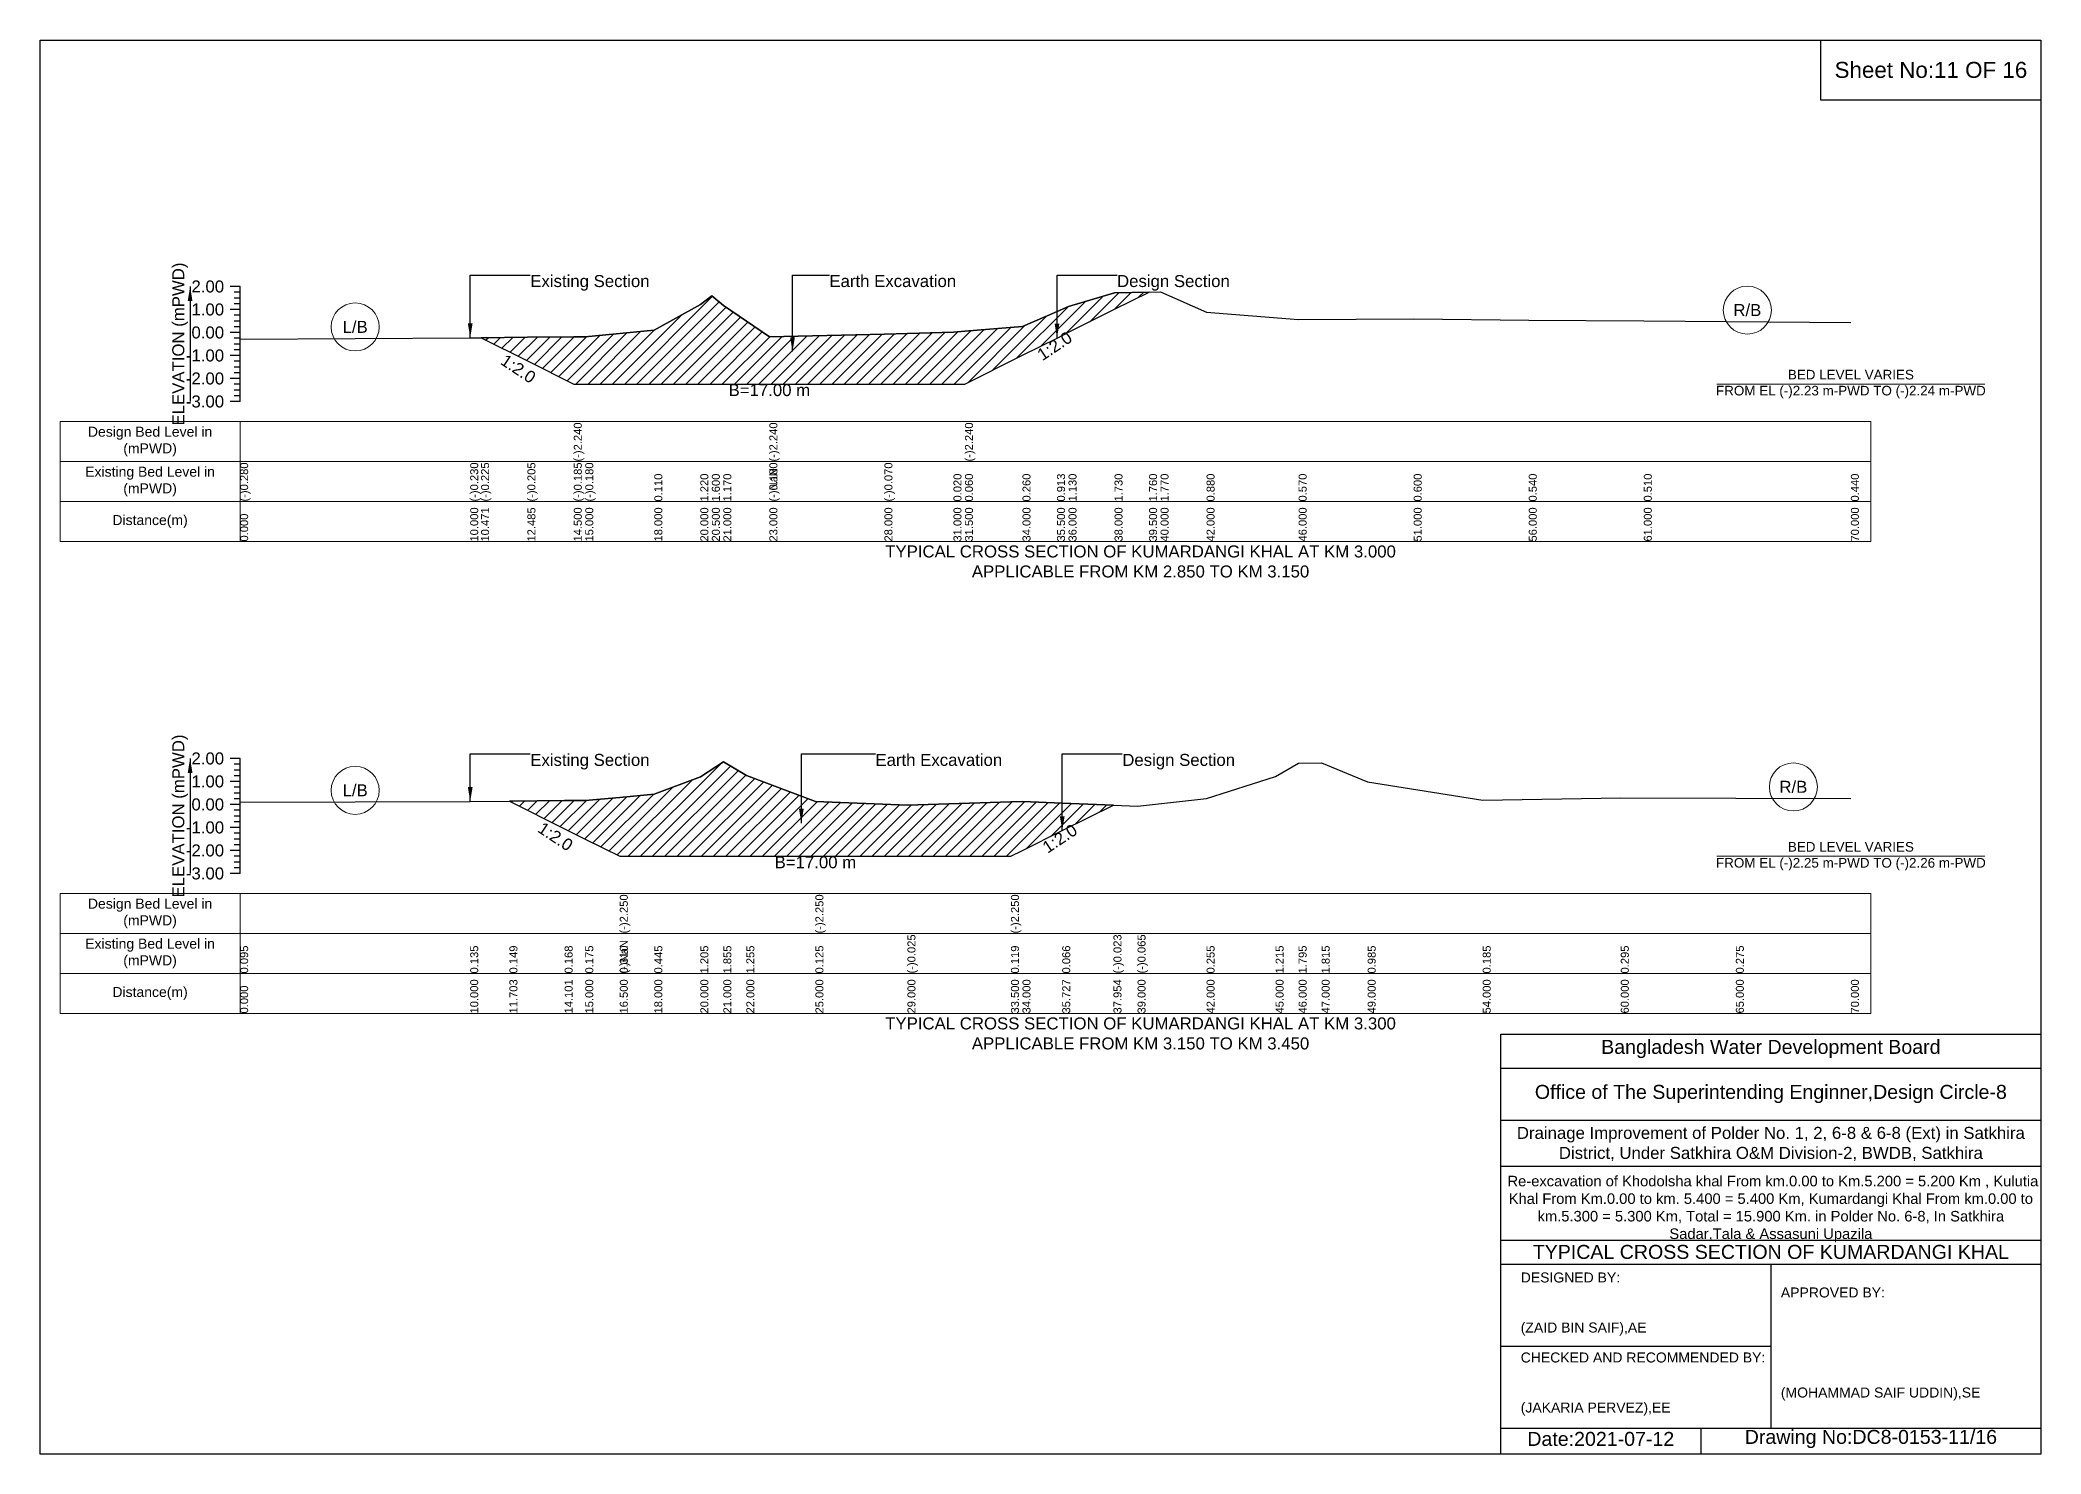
# Model space of a CAD drawing. Header units: inches. Extents: x 91000 to 568000, y -5656 to 0.
# Drawn here: x 510000 to 518000, y -5656 to 0 of the extents above; entities that cross this region are included whole.
import ezdxf

# ---------------------------------------------------------------- set-up
doc = ezdxf.new("R2010")
doc.units = ezdxf.units.IN
doc.header["$LTSCALE"] = 7
doc.header["$MEASUREMENT"] = 0
for name, color, linetype, lineweight in [('Cross section Data Border', 7, 'Continuous', 9), ('Cross Section Labels', 7, 'Continuous', 9), ('Existing_Bed_Level for Xsection', 7, 'Continuous', 25)]:
    doc.layers.add(name, color=color, linetype=linetype, lineweight=lineweight)
doc.styles.get("Standard").update_dxf_attribs({"font": 'arial.ttf'})
doc.dimstyles.get("Standard").update_dxf_attribs({"dimtxt": 0.18, "dimasz": 0.18, "dimexe": 0.18, "dimexo": 0.0625, "dimgap": 0.09, "dimtad": 0, "dimtih": 1, "dimtoh": 1, "dimdec": 4, "dimzin": 0, "dimdsep": 46, "dimtxsty": 'Standard', "dimcen": 0.09, "dimadec": 0, "dimazin": 0, "dimtfac": 1, "dimtdec": 4, "dimtofl": 0, "dimtmove": 0, "dimatfit": 3, "dimfxl": 1, "dimtolj": 1, "dimtzin": 0, "dimarcsym": 0})

msp = doc.modelspace()

# ---------------------------------------------------------------- hatches: boundary and pattern name
at = {"layer": 'Existing_Bed_Level for Xsection'}
h = msp.add_hatch(dxfattribs=at)
h.set_pattern_fill('ANSI31', color=256, scale=276, style=0)
h.paths.add_polyline_path([(511763.3, -1191), (511948.6, -1283.6), (512134, -1376.3), (512180, -1376.3), (512456, -1376.3), (512640, -1376.3), (512686, -1376.3), (512732, -1376.3), (512916, -1376.3), (513376, -1376.3), (513652, -1376.3), (513698, -1376.3), (513928, -1261.3), (514066, -1192.3), (514112, -1169.3), (514296, -1077.3), (514434, -1008.3), (514296, -1011.1), (514112, -1066.3), (514066, -1086.3), (513928, -1146.3), (513698, -1164.7), (513652, -1168.4), (513376, -1176.7), (512916, -1186.8), (512732, -1062.6), (512686, -1023), (512640, -1058), (512456, -1160.1), (512180, -1186.8), (512134, -1187.3), (511948.6, -1189.1)])
h = msp.add_hatch(dxfattribs=at)
h.set_pattern_fill('ANSI31', color=256, scale=276, style=0)
h.paths.add_polyline_path([(511876.7, -3044.3), (512097.3, -3154.7), (512180, -3196), (512318, -3265), (512456, -3265), (512640, -3265), (512732, -3265), (512824, -3265), (513100, -3265), (513468, -3265), (513882, -3265), (513928, -3242), (514086.9, -3162.6), (514291.7, -3060.1), (514086.9, -3052), (513928, -3045.6), (513882, -3047.1), (513468, -3060.3), (513100, -3046.5), (512824, -2942.6), (512732, -2887.4), (512640, -2947.2), (512456, -3017.1), (512318, -3029.5), (512180, -3041.9), (512097.3, -3042.6)])

# ---------------------------------------------------------------- linework, layer by layer
for points in [[(510000, 0), (518000, 0), (518000, -5656), (510000, -5656)], [(517120, 0), (518000, 0), (518000, -240), (517120, -240)]]:
    msp.add_lwpolyline(points, close=True)
for points in [[(515840, -5656), (515840, -3976), (518000, -3976)], [(515840, -4112), (518000, -4112)], [(515840, -4320), (518000, -4320)], [(515840, -4504), (518000, -4504)], [(515840, -4800), (518000, -4800)], [(515840, -4896), (518000, -4896)], [(516920, -4896), (516920, -5552)], [(515840, -5224), (516920, -5224)], [(515840, -5552), (518000, -5552)], [(516640, -5552), (516640, -5656)]]:
    msp.add_lwpolyline(points)
at = {"layer": 'Cross section Data Border'}
for points in [[(510080, -1526.2), (517320, -1526.2), (517320, -2006.2), (510080, -2006.2)], [(510080, -3414), (517320, -3414), (517320, -3894), (510080, -3894)]]:
    msp.add_lwpolyline(points, close=True, dxfattribs=at)
for points in [[(510800, -1526.2), (510800, -2006.2)], [(510080, -1686.2), (517320, -1686.2)], [(510080, -1846.2), (517320, -1846.2)], [(510800, -3414), (510800, -3894)], [(510080, -3574), (517320, -3574)], [(510080, -3734), (517320, -3734)]]:
    msp.add_lwpolyline(points, dxfattribs=at)
at = {"layer": 'Cross Section Labels'}
for points in [[(516704.2, -1376.3), (517775.8, -1376.3)], [(516704.2, -3265), (517775.8, -3265)]]:
    msp.add_lwpolyline(points, dxfattribs=at)
for centre in [(516826, -1080.5), (511260, -1147.7), (511260, -3001.4), (517010, -2987.6)]:
    msp.add_circle(centre, 96, dxfattribs=at)
at = {"layer": 'Existing_Bed_Level for Xsection'}
for points in [[(510800, -986.2), (510760, -986.2)], [(510800, -1009.2), (510776, -1009.2)], [(510800, -1032.2), (510776, -1032.2)], [(510800, -1446.2), (510800, -1354.2), (510800, -1262.2), (510800, -1170.2), (510800, -1078.2), (510800, -986.2)], [(510800, -1196), (511720, -1191.4), (511763.3, -1191), (511948.6, -1189.1), (512134, -1187.3), (512134, -1187.3), (512180, -1186.8), (512456, -1160.1), (512640, -1058), (512686, -1023), (512732, -1062.6), (512916, -1186.8), (512916, -1186.8), (513376, -1176.7), (513652, -1168.4), (513698, -1164.7), (513698, -1164.7), (513928, -1146.3), (514066, -1086.3), (514112, -1066.3), (514296, -1011.1), (514434, -1008.3), (514480, -1007.4), (514664, -1089.3), (515032, -1117.8), (515492, -1115), (515952, -1120.6), (516412, -1123.3), (517240, -1129.8)], [(510800, -1078.2), (510760, -1078.2)], [(510800, -1055.2), (510776, -1055.2)], [(510800, -1101.2), (510776, -1101.2)], [(510800, -1170.2), (510760, -1170.2)], [(510800, -1124.2), (510776, -1124.2)], [(510800, -1147.2), (510776, -1147.2)], [(510800, -1193.2), (510776, -1193.2)], [(510800, -1262.2), (510760, -1262.2)], [(510800, -1216.2), (510776, -1216.2)], [(510800, -1239.2), (510776, -1239.2)], [(510800, -1354.2), (510760, -1354.2)], [(510800, -1285.2), (510776, -1285.2)], [(510800, -1308.2), (510776, -1308.2)], [(510800, -1331.2), (510776, -1331.2)], [(510800, -1377.2), (510776, -1377.2)], [(510800, -1400.2), (510776, -1400.2)], [(510800, -1423.2), (510776, -1423.2)], [(510800, -1446.2), (510760, -1446.2)], [(510800, -2874), (510760, -2874)], [(510800, -3334), (510800, -3242), (510800, -3150), (510800, -3058), (510800, -2966), (510800, -2874)], [(510800, -2897), (510776, -2897)], [(510800, -2920), (510776, -2920)], [(510800, -2943), (510776, -2943)], [(510800, -3049.3), (511720, -3045.6), (511876.7, -3044.3), (512097.3, -3042.6), (512180, -3041.9), (512318, -3029.5), (512318, -3029.5), (512456, -3017.1), (512640, -2947.2), (512732, -2887.4), (512824, -2942.6), (513100, -3046.5), (513100, -3046.5), (513468, -3060.3), (513882, -3047.1), (513882, -3047.1), (513928, -3045.6), (514086.9, -3052), (514291.7, -3060.1), (514388, -3064), (514664, -3034.6), (514940, -2946.2), (515032, -2892.9), (515124, -2891), (515308, -2967.4), (515768, -3041), (516320, -3030.9), (516780, -3032.7), (517240, -3034.6)], [(510800, -2966), (510760, -2966)], [(510800, -2989), (510776, -2989)], [(510800, -3012), (510776, -3012)], [(510800, -3035), (510776, -3035)], [(510800, -3058), (510760, -3058)], [(510800, -3081), (510776, -3081)], [(510800, -3104), (510776, -3104)], [(510800, -3150), (510760, -3150)], [(510800, -3127), (510776, -3127)], [(510800, -3173), (510776, -3173)], [(510800, -3196), (510776, -3196)], [(510800, -3242), (510760, -3242)], [(510800, -3219), (510776, -3219)], [(510800, -3265), (510776, -3265)], [(510800, -3334), (510760, -3334)], [(510800, -3288), (510776, -3288)], [(510800, -3311), (510776, -3311)]]:
    msp.add_lwpolyline(points, dxfattribs=at)
for points in [[(511763.3, -1191), (511948.6, -1283.6), (512134, -1376.3), (512134, -1376.3), (512180, -1376.3), (512456, -1376.3), (512640, -1376.3), (512686, -1376.3), (512732, -1376.3), (512916, -1376.3), (512916, -1376.3), (513376, -1376.3), (513652, -1376.3), (513698, -1376.3), (513698, -1376.3), (513928, -1261.3), (514066, -1192.3), (514112, -1169.3), (514296, -1077.3), (514434, -1008.3), (514434, -1008.3), (514434, -1008.3), (514296, -1011.1), (514112, -1066.3), (514066, -1086.3), (513928, -1146.3), (513698, -1164.7), (513698, -1164.7), (513652, -1168.4), (513376, -1176.7), (512916, -1186.8), (512916, -1186.8), (512732, -1062.6), (512686, -1023), (512640, -1058), (512456, -1160.1), (512180, -1186.8), (512134, -1187.3), (512134, -1187.3), (511948.6, -1189.1)], [(511876.7, -3044.3), (511876.7, -3044.3), (512097.3, -3154.7), (512180, -3196), (512318, -3265), (512318, -3265), (512456, -3265), (512640, -3265), (512732, -3265), (512824, -3265), (513100, -3265), (513100, -3265), (513468, -3265), (513882, -3265), (513882, -3265), (513928, -3242), (514086.9, -3162.6), (514291.7, -3060.1), (514086.9, -3052), (513928, -3045.6), (513882, -3047.1), (513882, -3047.1), (513468, -3060.3), (513100, -3046.5), (513100, -3046.5), (512824, -2942.6), (512732, -2887.4), (512640, -2947.2), (512456, -3017.1), (512318, -3029.5), (512318, -3029.5), (512180, -3041.9), (512097.3, -3042.6), (511876.7, -3044.3)]]:
    msp.add_lwpolyline(points, close=True, dxfattribs=at)

# ---------------------------------------------------------------- texts
at = {"attachment_point": 5}
for s, insert, char_height in [('Sheet No:11 OF 16', (517560, -120), 64), ('Bangladesh Water Development Board', (516920, -4036), 56), ('Office of The Superintending Enginner,Design Circle-8', (516920, -4216), 56)]:
    msp.add_mtext(s, dxfattribs=dict(at, insert=insert, char_height=char_height))
for s, insert, char_height, width, attachment_point in [('Drainage Improvement of Polder No. 1, 2, 6-8 & 6-8 (Ext) in Satkhira District, Under Satkhira O&M Division-2, BWDB, Satkhira', (516920, -4416), 48, 2240, 5), (' Re-excavation of Khodolsha khal From km.0.00 to Km.5.200 = 5.200 Km , Kulutia Khal From Km.0.00 to km. 5.400 = 5.400 Km, Kumardangi Khal From km.0.00 to km.5.300 = 5.300 Km, Total = 15.900 Km. in Polder No. 6-8, In Satkhira Sadar,Tala & Assasuni Upazila', (516920, -4676), 42.1524, 2160, 5), ('TYPICAL CROSS SECTION OF KUMARDANGI KHAL', (516920, -4848), 56, 2240, 5), ('DESIGNED BY:^J^J^J(ZAID BIN SAIF),AE', (515920, -5056), 40, 1120, 4), ('APPROVED BY:^J^J^J^J^J^J(MOHAMMAD SAIF UDDIN),SE', (516960, -5216), 40, 1120, 4), ('CHECKED AND RECOMMENDED BY:^J^J^J(JAKARIA PERVEZ),EE', (515920, -5376), 40, 1120, 4), ('Date:2021-07-12', (516240, -5596), 56, 1120, 5), ('Drawing No:DC8-0153-11/16', (517320, -5596), 56, 1760, 5)]:
    msp.add_mtext(s, dxfattribs=dict(insert=insert, char_height=char_height, width=width, attachment_point=attachment_point))
at = {"layer": 'Cross section Data Border', "char_height": 40, "width": 640, "attachment_point": 5}
for s, insert in [('Design Bed Level in (mPWD)', (510440, -1606.2)), ('Existing Bed Level in (mPWD)', (510440, -1766.2)), ('Distance(m)', (510440, -1926.2)), ('Design Bed Level in (mPWD)', (510440, -3494)), ('Existing Bed Level in (mPWD)', (510440, -3654)), ('Distance(m)', (510440, -3814))]:
    msp.add_mtext(s, dxfattribs=dict(at, insert=insert))
at = {"layer": 'Cross Section Labels'}
for s, insert, char_height, attachment_point in [('Existing Section', (511960, -940.2), 48, 1), ('Earth Excavation', (513156, -940.2), 48, 1), ('Design Section', (514306, -940.2), 48, 1), ('R/B', (516826, -1080.5), 48, 5), ('L/B', (511260, -1147.7), 48, 5), ('BED LEVEL VARIES ^JFROM EL (-)2.23 m-PWD TO (-)2.24 m-PWD', (517240, -1376.3), 38.4, 5), ('B=17.00 m', (512916, -1376.3), 48, 2), ('TYPICAL CROSS SECTION OF KUMARDANGI KHAL AT KM 3.000^JAPPLICABLE FROM KM 2.850 TO KM 3.150', (514400, -2086.2), 48, 5), ('Existing Section', (511960, -2855.6), 48, 1), ('Earth Excavation', (513340, -2855.6), 48, 1), ('Design Section', (514326.9, -2855.6), 48, 1), ('L/B', (511260, -3001.4), 48, 5), ('R/B', (517010, -2987.6), 48, 5), ('B=17.00 m', (513100, -3265), 48, 2), ('BED LEVEL VARIES ^JFROM EL (-)2.25 m-PWD TO (-)2.26 m-PWD', (517240, -3265), 38.4, 5), ('TYPICAL CROSS SECTION OF KUMARDANGI KHAL AT KM 3.300^JAPPLICABLE FROM KM 3.150 TO KM 3.450', (514400, -3974), 48, 5)]:
    msp.add_mtext(s, dxfattribs=dict(at, insert=insert, char_height=char_height, attachment_point=attachment_point))
at = {"layer": 'Cross Section Labels', "char_height": 48, "attachment_point": 2}
for insert, rotation in [((514043, -1203.8), 33.69007), ((511925.6, -1295.1), 326.30993), ((512074.3, -3166.2), 326.30993), ((514063.9, -3174.1), 33.69007)]:
    msp.add_mtext('1:2.0', dxfattribs=dict(at, insert=insert, rotation=rotation))
at = {"layer": 'Existing_Bed_Level for Xsection', "rotation": 90}
for s, insert, char_height, attachment_point in [('ELEVATION (mPWD)', (510560, -1216.2), 48, 5), ('(-)2.240', (512134, -1686.2), 32, 1), ('(-)2.240', (512916, -1686.2), 32, 1), ('(-)2.240', (513698, -1686.2), 32, 1), ('(-)0.280', (510800, -1846.2), 32, 1), ('(-)0.230', (511720, -1846.2), 32, 1), ('(-)0.225', (511763.3, -1846.2), 32, 1), ('(-)0.205', (511948.6, -1846.2), 32, 1), ('(-)0.185', (512134, -1846.2), 32, 1), ('(-)0.185', (512134, -1846.2), 32, 1), ('(-)0.185', (512134, -1846.2), 32, 1), ('(-)0.180', (512180, -1846.2), 32, 1), ('(-)0.180', (512180, -1846.2), 32, 1), ('0.110', (512456, -1846.2), 32, 1), ('1.220', (512640, -1846.2), 32, 1), ('1.600', (512686, -1846.2), 32, 1), ('1.170', (512732, -1846.2), 32, 1), ('(-)0.180', (512916, -1846.2), 32, 1), ('(-)NaN', (512916, -1846.2), 32, 1), ('(-)0.070', (513376, -1846.2), 32, 1), ('0.020', (513652, -1846.2), 32, 1), ('0.060', (513698, -1846.2), 32, 1), ('0.060', (513698, -1846.2), 32, 1), ('0.060', (513698, -1846.2), 32, 1), ('0.260', (513928, -1846.2), 32, 1), ('0.913', (514066, -1846.2), 32, 1), ('1.130', (514112, -1846.2), 32, 1), ('1.730', (514296, -1846.2), 32, 1), ('1.760', (514434, -1846.2), 32, 1), ('1.770', (514480, -1846.2), 32, 1), ('0.880', (514664, -1846.2), 32, 1), ('0.570', (515032, -1846.2), 32, 1), ('0.600', (515492, -1846.2), 32, 1), ('0.540', (515952, -1846.2), 32, 1), ('0.510', (516412, -1846.2), 32, 1), ('0.440', (517240, -1846.2), 32, 1), ('0.000', (510800, -2006.2), 32, 1), ('10.000', (511720, -2006.2), 32, 1), ('10.471', (511763.3, -2006.2), 32, 1), ('12.485', (511948.6, -2006.2), 32, 1), ('14.500', (512134, -2006.2), 32, 1), ('14.500', (512134, -2006.2), 32, 1), ('14.500', (512134, -2006.2), 32, 1), ('15.000', (512180, -2006.2), 32, 1), ('18.000', (512456, -2006.2), 32, 1), ('20.000', (512640, -2006.2), 32, 1), ('20.500', (512686, -2006.2), 32, 1), ('21.000', (512732, -2006.2), 32, 1), ('23.000', (512916, -2006.2), 32, 1), ('23.000', (512916, -2006.2), 32, 1), ('23.000', (512916, -2006.2), 32, 1), ('28.000', (513376, -2006.2), 32, 1), ('31.000', (513652, -2006.2), 32, 1), ('31.500', (513698, -2006.2), 32, 1), ('31.500', (513698, -2006.2), 32, 1), ('31.500', (513698, -2006.2), 32, 1), ('34.000', (513928, -2006.2), 32, 1), ('35.500', (514066, -2006.2), 32, 1), ('36.000', (514112, -2006.2), 32, 1), ('38.000', (514296, -2006.2), 32, 1), ('39.500', (514434, -2006.2), 32, 1), ('40.000', (514480, -2006.2), 32, 1), ('42.000', (514664, -2006.2), 32, 1), ('46.000', (515032, -2006.2), 32, 1), ('51.000', (515492, -2006.2), 32, 1), ('56.000', (515952, -2006.2), 32, 1), ('61.000', (516412, -2006.2), 32, 1), ('70.000', (517240, -2006.2), 32, 1), ('ELEVATION (mPWD)', (510560, -3104), 48, 5), ('(-)2.250', (512318, -3574), 32, 1), ('(-)2.250', (513100, -3574), 32, 1), ('(-)2.250', (513882, -3574), 32, 1), ('(-)0.025', (513468, -3734), 32, 1), ('(-)0.023', (514291.7, -3734), 32, 1), ('(-)0.065', (514388, -3734), 32, 1), ('0.095', (510800, -3734), 32, 1), ('0.135', (511720, -3734), 32, 1), ('0.135', (511720, -3734), 32, 1), ('0.149', (511876.7, -3734), 32, 1), ('0.168', (512097.3, -3734), 32, 1), ('0.175', (512180, -3734), 32, 1), ('(-)NaN', (512318, -3734), 32, 1), ('(-)NaN', (512318, -3734), 32, 1), ('(-)NaN', (512318, -3734), 32, 1), ('0.310', (512318, -3734), 32, 1), ('0.310', (512318, -3734), 32, 1), ('0.445', (512456, -3734), 32, 1), ('1.205', (512640, -3734), 32, 1), ('1.855', (512732, -3734), 32, 1), ('1.255', (512824, -3734), 32, 1), ('0.125', (513100, -3734), 32, 1), ('0.125', (513100, -3734), 32, 1), ('0.119', (513882, -3734), 32, 1), ('0.119', (513882, -3734), 32, 1), ('0.066', (514086.9, -3734), 32, 1), ('0.255', (514664, -3734), 32, 1), ('0.255', (514664, -3734), 32, 1), ('1.215', (514940, -3734), 32, 1), ('1.795', (515032, -3734), 32, 1), ('1.815', (515124, -3734), 32, 1), ('0.985', (515308, -3734), 32, 1), ('0.185', (515768, -3734), 32, 1), ('0.295', (516320, -3734), 32, 1), ('0.275', (516780, -3734), 32, 1), ('10.000', (511720, -3894), 32, 1), ('11.703', (511876.7, -3894), 32, 1), ('14.101', (512097.3, -3894), 32, 1), ('15.000', (512180, -3894), 32, 1), ('16.500', (512318, -3894), 32, 1), ('16.500', (512318, -3894), 32, 1), ('16.500', (512318, -3894), 32, 1), ('18.000', (512456, -3894), 32, 1), ('20.000', (512640, -3894), 32, 1), ('21.000', (512732, -3894), 32, 1), ('22.000', (512824, -3894), 32, 1), ('25.000', (513100, -3894), 32, 1), ('25.000', (513100, -3894), 32, 1), ('25.000', (513100, -3894), 32, 1), ('29.000', (513468, -3894), 32, 1), ('33.500', (513882, -3894), 32, 1), ('33.500', (513882, -3894), 32, 1), ('33.500', (513882, -3894), 32, 1), ('34.000', (513928, -3894), 32, 1), ('35.727', (514086.9, -3894), 32, 1), ('37.954', (514291.7, -3894), 32, 1), ('39.000', (514388, -3894), 32, 1), ('42.000', (514664, -3894), 32, 1), ('45.000', (514940, -3894), 32, 1), ('46.000', (515032, -3894), 32, 1), ('47.000', (515124, -3894), 32, 1), ('49.000', (515308, -3894), 32, 1), ('54.000', (515768, -3894), 32, 1), ('60.000', (516320, -3894), 32, 1), ('65.000', (516780, -3894), 32, 1), ('70.000', (517240, -3894), 32, 1), ('0.000', (510800, -3894), 32, 1)]:
    msp.add_mtext(s, dxfattribs=dict(at, insert=insert, char_height=char_height, attachment_point=attachment_point))
at = {"layer": 'Existing_Bed_Level for Xsection', "char_height": 48, "attachment_point": 6}
for s, insert in [('2.00', (510736, -986.2)), ('1.00', (510736, -1078.2)), ('0.00', (510736, -1170.2)), ('-1.00', (510736, -1262.2)), ('-2.00', (510736, -1354.2)), ('-3.00', (510736, -1446.2)), ('2.00', (510736, -2874)), ('1.00', (510736, -2966)), ('0.00', (510736, -3058)), ('-1.00', (510736, -3150)), ('-2.00', (510736, -3242)), ('-3.00', (510736, -3334))]:
    msp.add_mtext(s, dxfattribs=dict(at, insert=insert))

# ---------------------------------------------------------------- leaders
at = {"layer": 'Cross Section Labels', "annotation_type": 0, "has_hookline": 1, "hookline_direction": 0}
for points, text_width in [([(511720, -1191.4), (511720, -940.2), (511959.9, -940.2)], 467.2), ([(513008.5, -1246.5), (513008.5, -940.2), (513155.9, -940.2)], 497), ([(514066, -1192.3), (514066, -940.2), (514305.9, -940.2)], 441.2), ([(511720, -3045.6), (511720, -2855.6), (511959.9, -2855.6)], 467.2), ([(513043.8, -3132.5), (513043.8, -2855.6), (513339.9, -2855.6)], 497), ([(514086.9, -3162.6), (514086.9, -2855.6), (514326.8, -2855.6)], 441.2)]:
    msp.add_leader(points, dimstyle='Standard', override={"dimasz": 57.6}, dxfattribs=dict(at, text_width=text_width))
at = {"layer": 'Existing_Bed_Level for Xsection'}
for points in [[(510600, -986.2), (510600, -1446.2)], [(510600, -2874), (510600, -3334)]]:
    msp.add_leader(points, dimstyle='Standard', override={"dimasz": 57.6}, dxfattribs=at)

doc.saveas('drawing.dxf')
